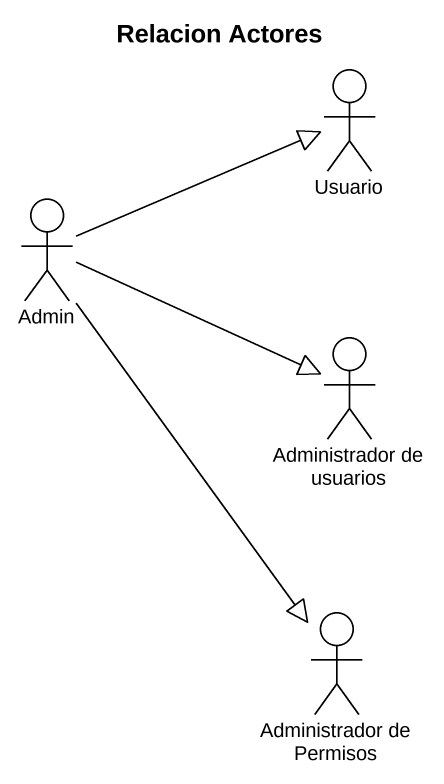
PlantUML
@startuml
title Relacion Actores
actor Usuario
actor Admin
actor "Administrador de usuarios" as Administrador_de_usuarios
actor "Administrador de Permisos" as Administrador_de_Permisos
Admin -right-|> Usuario
Admin -right-|> Administrador_de_usuarios
Admin --|> Administrador_de_Permisos
@enduml
